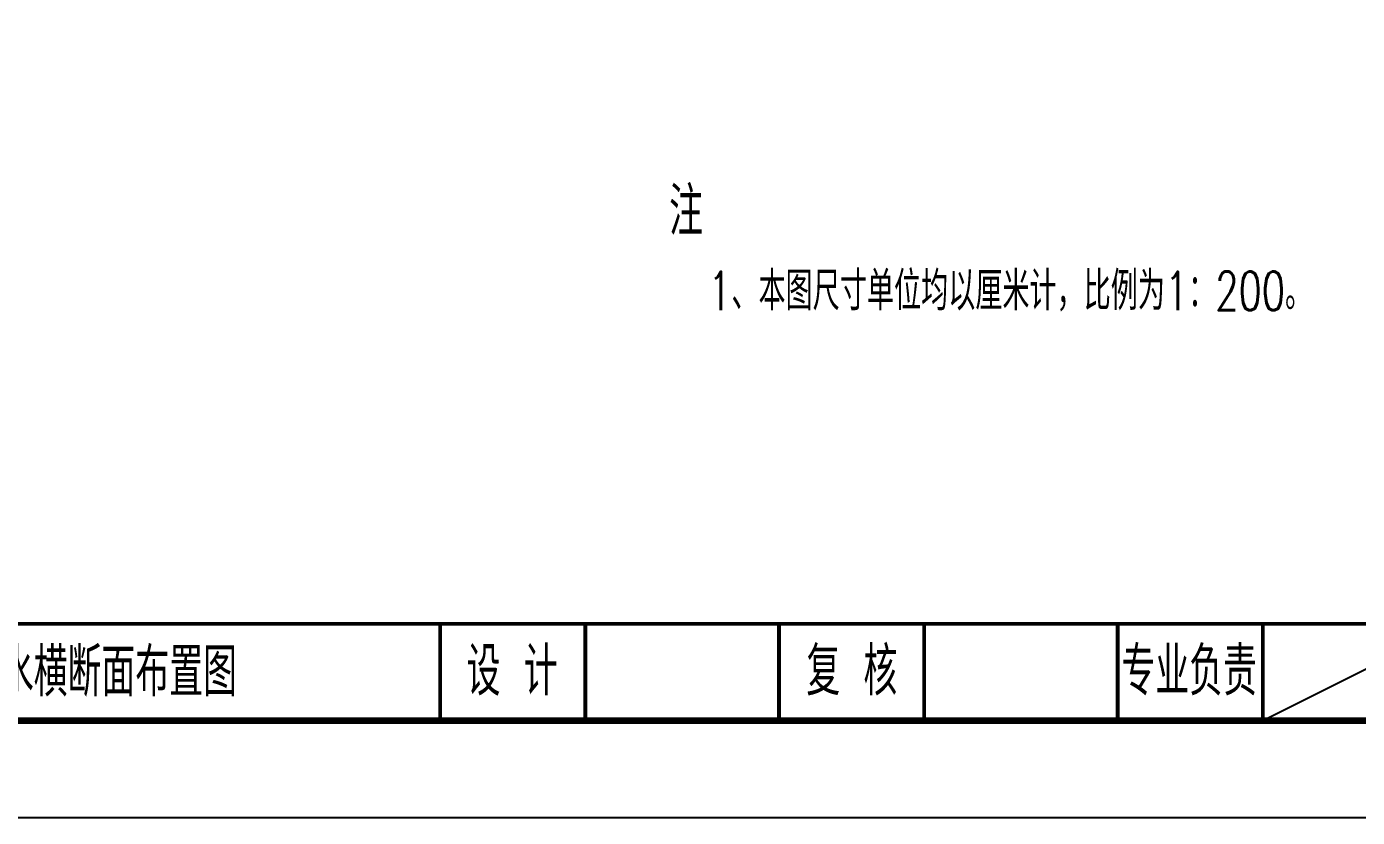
# Model space of a CAD drawing. Extents: x -1568 to -728, y -1287 to -990.
# Drawn here: x -955.9 to -818.4, y -1286.8 to -1205.1 of the extents above; entities that cross this region are included whole.
import ezdxf
from ezdxf.enums import TextEntityAlignment as Align

# ---------------------------------------------------------------- set-up
doc = ezdxf.new("R2010")
doc.units = 0
doc.header["$LTSCALE"] = 5
doc.layers.get('0').update_dxf_attribs({"linetype": 'CONTINUOUS'})
doc.layers.add('图框', color=7, linetype='CONTINUOUS')
doc.layers.add('文字', color=7, linetype='CONTINUOUS')
doc.styles.get("Standard").update_dxf_attribs({"font": 'simplex1.shx', "width": 0.7, "bigfont": 'hztxt.shx'})

# ---------------------------------------------------------------- blocks, each defined once
blk = doc.blocks.new('series')
at = {"width": 0.75}
for tag, height, p in [('页码', 4, (-35, -19)), ('图名', 5, (-220, -282)), ('图号', 5, (-20, -282))]:
    blk.add_attdef(tag, text='', height=height, dxfattribs=at).set_placement(p, align=Align.MIDDLE_CENTER)

msp = doc.modelspace()

# ---------------------------------------------------------------- linework, layer by layer
msp.add_lwpolyline([(-728.20035, -1286.82642), (-728.20035, -989.82642), (-1148.20035, -989.82642), (-1148.20035, -1286.82642)], close=True)
msp.add_lwpolyline([(-728.20035, -1286.82642), (-728.20035, -989.82642), (-1148.20035, -989.82642), (-1148.20035, -1286.82642)], close=True)
at = {"layer": '图框'}
msp.add_line((-828.20035, -1276.82642), (-808.20035, -1266.82642), dxfattribs=at)
for points, const_width in [([(-738.20035, -999.82642), (-1118.20035, -999.82642), (-1118.20035, -1276.82642), (-738.20035, -1276.82642), (-738.20035, -999.82642)], 0.7), ([(-1118.20035, -1266.82642), (-738.20035, -1266.82642)], 0.4), ([(-913.20035, -1276.82642), (-913.20035, -1266.82642)], 0.4), ([(-898.20035, -1276.82642), (-898.20035, -1266.82642)], 0.4), ([(-878.20035, -1276.82642), (-878.20035, -1266.82642)], 0.4), ([(-863.20035, -1276.82642), (-863.20035, -1266.82642)], 0.4), ([(-843.20035, -1276.82642), (-843.20035, -1266.82642)], 0.4), ([(-843.20035, -1276.82642), (-843.20035, -1266.82642)], 0.4), ([(-828.20035, -1276.82642), (-828.20035, -1266.82642)], 0.4)]:
    msp.add_lwpolyline(points, dxfattribs=dict(at, const_width=const_width))

# ---------------------------------------------------------------- block references
ref = msp.add_blockref('series', (-728.20035, -989.82642), dxfattribs=at)
ref.add_attrib('图名', '排水横断面布置图', dxfattribs={"layer": '0', "height": 5, "width": 0.7}).set_placement((-948.20035, -1271.82642), align=Align.MIDDLE_CENTER)

# ---------------------------------------------------------------- texts
at = {"layer": '图框', "width": 0.7}
for s, p in [('设 计', (-905.76564, -1271.73183)), ('复 核', (-870.67082, -1271.73183)), ('专业负责', (-835.82007, -1271.73183))]:
    msp.add_text(s, height=5, dxfattribs=at).set_placement(p, align=Align.MIDDLE_CENTER)
at = {"layer": '文字', "width": 0.7}
for s, height, p in [('注', 5, (-889.54654, -1226.71237)), ('1、本图尺寸单位均以厘米计，比例为1：200。', 4, (-885.51386, -1234.4385))]:
    msp.add_text(s, height=height, dxfattribs=at).set_placement(p)

doc.saveas('drawing.dxf')
